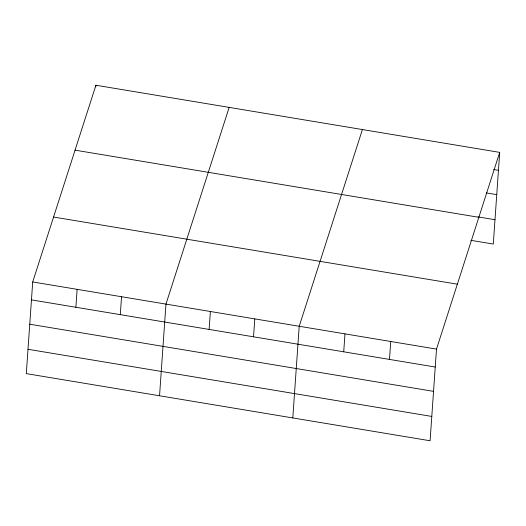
<?xml version="1.0" encoding="UTF-8"?>
<svg xmlns="http://www.w3.org/2000/svg" width="526" height="526" viewBox="0 0 526 526"><rect width="100%" height="100%" fill="white"/><g stroke="black" fill="none" stroke-linecap="round" stroke-linejoin="round"><path stroke-width="0.79" d="M32.711 281.956L26.3 373.618L430.09 440.762L436.501 349.1L499.7 152.382L95.91 85.238L32.711 281.956L436.501 349.1M75.876 307.269L77.125 289.339M95.791 86.869L95.91 85.238M120.29 314.653L121.545 296.73M159.549 395.776L165.96 304.113L229.158 107.396M209.124 329.427L210.38 311.497M253.545 336.811L254.794 318.887M292.804 417.933L299.215 326.271L362.407 129.554M343.721 351.809L344.977 333.878M389.483 359.422L390.739 341.492M499.7 152.382L493.289 244.044L470.809 240.31M493.631 169.51L498.444 170.312M486.307 192.91L496.748 194.646M478.134 216.909L494.992 219.717M75.054 150.153L478.844 217.304M53.567 217.034L457.357 284.185M31.455 299.879L435.245 367.03M29.752 324.213L433.549 391.364M28.003 349.284L431.793 416.434"/></g></svg>
